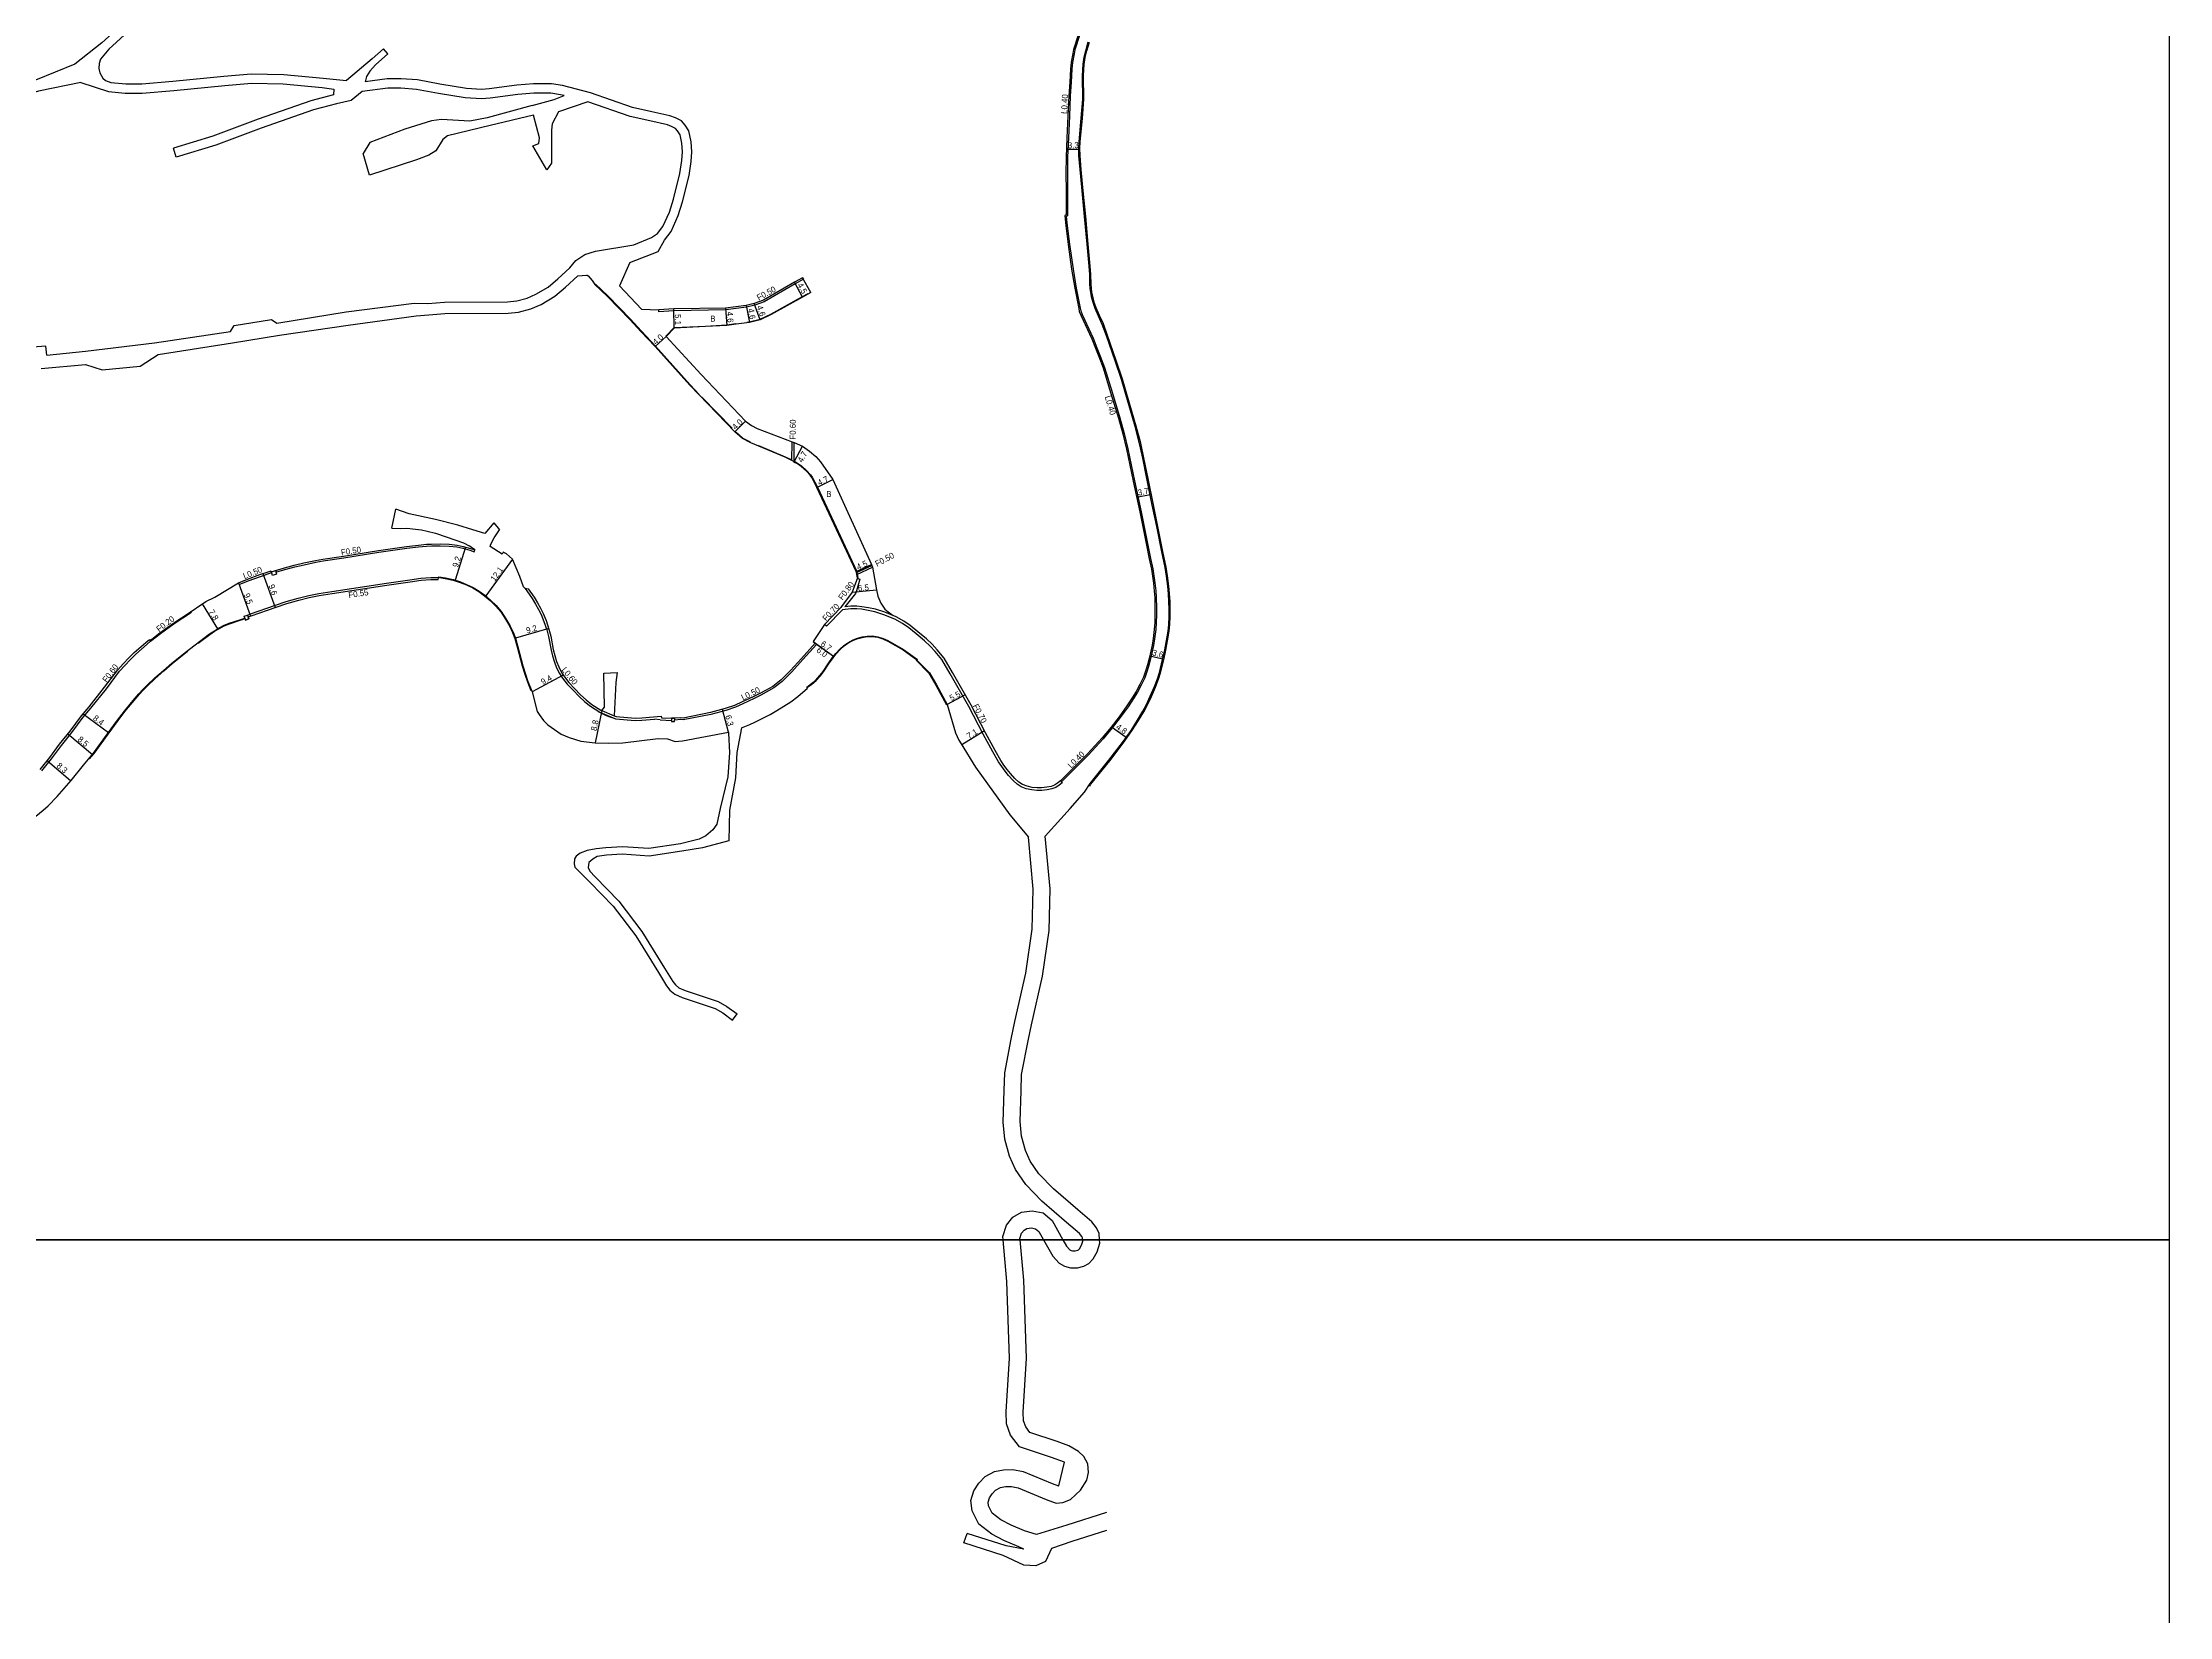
# Model space of a CAD drawing. Header units: metres. Extents: x -25600 to -24000, y -96000 to -93600.
# Drawn here: x -24565 to -24000, y -95500 to -95082 of the extents above; entities that cross this region are included whole.
import ezdxf

# ---------------------------------------------------------------- set-up
doc = ezdxf.new("R2010")
doc.units = ezdxf.units.M
doc.header["$LTSCALE"] = 2.5
for name, color, linetype in [('側溝・桝', 7, 'Continuous'), ('図郭', 7, 'Continuous'), ('幅員', 7, 'Continuous'), ('歩道・分離帯・安全施設', 7, 'Continuous'), ('舗装', 7, 'Continuous'), ('道路', 7, 'Continuous')]:
    doc.layers.add(name, color=color, linetype=linetype)
doc.styles.get("Standard").update_dxf_attribs({"font": ''})
doc.styles.get('Standard').set_extended_font_data('@MS PGothic')

msp = doc.modelspace()

# ---------------------------------------------------------------- linework, layer by layer
at = {"layer": '側溝・桝'}
for points in [[(-24289.49, -95080.06), (-24290.72, -95083.84), (-24290.95, -95084.88), (-24291.36, -95087.17), (-24291.56, -95088.98), (-24291.75, -95092.45), (-24291.96, -95096.06), (-24292.2, -95101.43), (-24292.47, -95107.2), (-24292.68, -95112.37), (-24292.75, -95116.64), (-24292.67, -95121.34), (-24292.68, -95127.9), (-24293.06, -95128.16), (-24292.76, -95130.58), (-24292.19, -95135.5), (-24291.23, -95142.07), (-24290.38, -95147.12), (-24289.37, -95152.47), (-24289.21, -95153.21), (-24288.79, -95154.14), (-24285.91, -95160.48), (-24284.91, -95162.98), (-24284.01, -95165.21), (-24282.9, -95168.21), (-24280.89, -95174.77), (-24278.82, -95181.61), (-24277.67, -95185.74), (-24276.65, -95189.83), (-24274.89, -95198.39), (-24273.15, -95206.55), (-24271.44, -95214.96), (-24270.63, -95218.97), (-24270.04, -95221.71), (-24269.74, -95223.62), (-24269.48, -95225.47), (-24269.28, -95227.6), (-24269.14, -95229.46), (-24269.09, -95231.99), (-24269.09, -95233.86), (-24269.16, -95236.05), (-24269.29, -95237.87), (-24269.6, -95240.31), (-24269.88, -95242.09), (-24270.24, -95243.71), (-24270.65, -95245.65), (-24271.09, -95247.3), (-24271.52, -95248.79), (-24272.21, -95250.65), (-24273.13, -95252.6), (-24274.14, -95254.47), (-24275.19, -95256.21), (-24276.61, -95258.38), (-24278.68, -95261.25), (-24280.83, -95264.01), (-24283.22, -95266.89), (-24287.17, -95271.19), (-24294.34, -95278.36)], [(-24363.08, -95144.37), (-24362.84, -95144.81), (-24365.01, -95146.03), (-24373.27, -95150.79), (-24375.75, -95151.71), (-24377.99, -95152.25), (-24383.48, -95152.96), (-24397.3, -95153.16), (-24401.26, -95153.44), (-24401.29, -95152.94)], [(-24365.95, -95192.96), (-24365.87, -95187.95)], [(-24365.35, -95193.26), (-24365.28, -95188.2)], [(-24502.98, -95222.66), (-24501.2, -95222.1), (-24497.97, -95221.24), (-24495.46, -95220.65), (-24492.35, -95220), (-24490.4, -95219.64), (-24484.92, -95218.82), (-24475.63, -95217.32), (-24468.22, -95216.28), (-24465.06, -95215.9), (-24462.98, -95215.71), (-24461.6, -95215.64), (-24459.35, -95215.62), (-24456.99, -95215.72), (-24454.93, -95215.92), (-24453.34, -95216.25), (-24451.47, -95216.79), (-24450.34, -95217.18), (-24450.16, -95216.72)], [(-24512.77, -95225.88), (-24510.37, -95224.92), (-24507.09, -95223.74), (-24504.9, -95222.97), (-24504.12, -95222.74)], [(-24510.55, -95234.02), (-24509.69, -95233.73), (-24503.11, -95231.38), (-24500.23, -95230.42), (-24497.04, -95229.54), (-24494.23, -95228.82), (-24491.6, -95228.29), (-24488.08, -95227.78), (-24473.58, -95225.58), (-24467.43, -95224.64), (-24464.48, -95224.23), (-24461.82, -95224.01), (-24459.74, -95224.01)], [(-24348.55, -95224.2), (-24347.9, -95224.44), (-24348.77, -95227.6), (-24349.03, -95228.28), (-24351.88, -95231.82)], [(-24348.79, -95222.72), (-24344.66, -95220.85)], [(-24348.69, -95223.22), (-24344.5, -95221.33)], [(-24512.93, -95225.41), (-24512.77, -95225.88)], [(-24436.84, -95226.84), (-24436.32, -95227.58), (-24434.92, -95229.61), (-24434.01, -95231.08), (-24433.24, -95232.5), (-24432.54, -95233.86), (-24431.77, -95235.68), (-24431.03, -95237.9), (-24430.57, -95239.71), (-24429.87, -95243.31), (-24429.47, -95244.88), (-24428.99, -95246.53), (-24428.42, -95248), (-24427.63, -95249.55), (-24426.84, -95250.81), (-24425.6, -95252.35), (-24424.11, -95253.92), (-24422.46, -95255.62), (-24420.94, -95257.03), (-24419.44, -95258.24), (-24416.92, -95259.85), (-24412.76, -95261.54), (-24407.56, -95262), (-24405.79, -95261.96), (-24402.39, -95261.66)], [(-24536.25, -95240.93), (-24533.66, -95238.95), (-24530.96, -95236.98), (-24528.9, -95235.54), (-24526.7, -95234.1), (-24525.36, -95233.2)], [(-24525.36, -95233.2), (-24525.5, -95233.02)], [(-24356.69, -95236.98), (-24357.23, -95236.53)], [(-24352.5, -95232.58), (-24356.69, -95236.98)], [(-24338.55, -95235.09), (-24341.48, -95233.91), (-24343.87, -95233.17), (-24345.69, -95232.77), (-24347.4, -95232.48), (-24348.66, -95232.39), (-24350.25, -95232.39), (-24352.5, -95232.58)], [(-24338.25, -95234.46), (-24341.25, -95233.25), (-24343.69, -95232.49), (-24345.56, -95232.09), (-24347.31, -95231.79), (-24348.64, -95231.69), (-24350.28, -95231.69), (-24351.88, -95231.82)], [(-24294.12, -95278.58), (-24294.93, -95279.25), (-24295.84, -95279.8), (-24296.84, -95280.2), (-24298.08, -95280.44), (-24299.55, -95280.59), (-24300.82, -95280.6), (-24302.22, -95280.48), (-24303.65, -95280.15), (-24304.99, -95279.68), (-24306.07, -95278.94), (-24307.16, -95277.94), (-24308.38, -95276.6), (-24309.28, -95275.51), (-24310.18, -95274.27), (-24311.03, -95272.99), (-24312.55, -95270.37), (-24315.11, -95265.64), (-24318.91, -95258.3), (-24323.9, -95249.59), (-24326.09, -95245.85), (-24327.82, -95243.7), (-24329.19, -95242.26), (-24330.66, -95240.88), (-24332.9, -95238.99), (-24334.9, -95237.39), (-24336.54, -95236.23), (-24338.55, -95235.09)], [(-24565.19, -95275.4), (-24562.59, -95272.21), (-24559.97, -95268.66), (-24557.15, -95265.22), (-24554.18, -95261.16), (-24552.12, -95258.79), (-24548.02, -95253.57), (-24544.5, -95248.96), (-24543.1, -95247.38), (-24541.63, -95245.83), (-24540.21, -95244.37), (-24537.18, -95241.72), (-24536.25, -95240.93)], [(-24359.38, -95241.82), (-24363.03, -95245.85), (-24365.95, -95249.1), (-24368.47, -95251.64), (-24370.69, -95253.36), (-24372.71, -95254.54), (-24374.21, -95255.33), (-24375.97, -95256.15), (-24378.94, -95257.56), (-24380.94, -95258.46), (-24383.48, -95259.36), (-24387.45, -95260.4), (-24394.8, -95261.89), (-24395.54, -95261.8), (-24396.99, -95261.93)], [(-24359.75, -95241.48), (-24359.38, -95241.82)], [(-24416.41, -95259.41), (-24413.11, -95260.75)], [(-24400.91, -95261.89), (-24402.39, -95261.66)], [(-24400.91, -95261.89), (-24397.91, -95262.01), (-24397.9, -95262.01)], [(-24294.61, -95278.08), (-24294.12, -95278.58)]]:
    msp.add_lwpolyline(points, dxfattribs=at)
for points in [[(-24504.19, -95222.52), (-24503.13, -95222.18), (-24502.83, -95223.16), (-24503.89, -95223.49)], [(-24511.42, -95234.31), (-24510.55, -95234.02), (-24510.2, -95235.05), (-24511.07, -95235.34)], [(-24397.05, -95261.42), (-24397.89, -95261.41), (-24397.9, -95262.3), (-24397.06, -95262.32)]]:
    msp.add_lwpolyline(points, close=True, dxfattribs=at)
at = {"layer": '図郭'}
for points in [[(-24800, -95400), (-24000, -95400), (-24000, -94800), (-24800, -94800)], [(-24800, -96000), (-24000, -96000), (-24000, -95400), (-24800, -95400)]]:
    msp.add_lwpolyline(points, close=True, dxfattribs=at)
at = {"layer": '幅員', "flags": 128}
for points in [[(-24292.98, -95110.26), (-24289.7, -95110.2)], [(-24274.37, -95202.67), (-24270.77, -95201.94)], [(-24452.62, -95215.94), (-24455.4, -95224.75)], [(-24440.15, -95219.16), (-24447.21, -95228.93)], [(-24506.41, -95222.97), (-24503.2, -95231.97)], [(-24512.93, -95225.41), (-24509.75, -95234.31)], [(-24522.54, -95231.03), (-24518.51, -95237.7)], [(-24430.51, -95237.54), (-24439.38, -95240.12)], [(-24360.31, -95241), (-24354.83, -95244.91)], [(-24359.75, -95241.48), (-24354.83, -95244.91)], [(-24270.86, -95244.82), (-24267.39, -95245.66)], [(-24426.65, -95249.99), (-24434.93, -95254.43)], [(-24382.75, -95265.16), (-24384.35, -95259.07)], [(-24319.86, -95255.24), (-24324.69, -95257.8)], [(-24554.18, -95260.24), (-24547.44, -95265.19)], [(-24416.41, -95259.41), (-24418.17, -95267.98)], [(-24314.78, -95264.76), (-24320.82, -95268.49)], [(-24281.05, -95263.67), (-24277.1, -95266.44)], [(-24558.23, -95265.58), (-24551.74, -95271.05)], [(-24563.72, -95272.64), (-24557.46, -95278.03)]]:
    msp.add_lwpolyline(points, dxfattribs=at)
at = {"layer": '幅員'}
for points in [[(-24363.07, -95149.53), (-24365.25, -95145.6)], [(-24378.08, -95151.76), (-24377.21, -95156.27)], [(-24374.34, -95155.56), (-24375.9, -95151.23)], [(-24397.16, -95157.76), (-24397.32, -95152.66)], [(-24383.52, -95152.46), (-24383.21, -95157.05)], [(-24399.29, -95159.99), (-24402.23, -95162.7)], [(-24378.23, -95182.51), (-24381.1, -95185.29)], [(-24365.35, -95193.26), (-24363.08, -95189.14)], [(-24359.25, -95200.12), (-24355.03, -95198.03)], [(-24348.84, -95222.46), (-24344.76, -95220.55)], [(-24349.94, -95227.96), (-24343.47, -95227.34)]]:
    msp.add_lwpolyline(points, dxfattribs=at)
at = {"layer": '歩道・分離帯・安全施設'}
for points in [[(-24286.78, -95279.43), (-24286.47, -95278.97), (-24281.46, -95272.73), (-24277.89, -95268.09), (-24275.59, -95264.81), (-24273.83, -95262.07), (-24272.42, -95259.69), (-24271.45, -95257.88), (-24270.43, -95255.65), (-24269.34, -95253.13), (-24268.56, -95251.07), (-24267.98, -95249.36), (-24267.15, -95245.92), (-24266.55, -95243.31), (-24266.12, -95240.84), (-24265.72, -95238.32), (-24265.51, -95236.53), (-24265.42, -95234.39), (-24265.4, -95232.4), (-24265.46, -95230.41), (-24265.58, -95228.32), (-24265.77, -95226.34), (-24266.12, -95223.6), (-24266.5, -95221.3), (-24267.35, -95217.14), (-24268.71, -95210.44), (-24269.89, -95204.76), (-24271.32, -95197.7), (-24272.45, -95192.27), (-24273.26, -95188.38), (-24274.49, -95183.81), (-24276.31, -95177.44), (-24278.12, -95171.31), (-24279.8, -95166.4), (-24282.06, -95159.71), (-24283.19, -95156.65), (-24284.2, -95154.46), (-24285.06, -95152.4), (-24285.55, -95151.17), (-24285.92, -95149.71), (-24286.23, -95148.25), (-24286.37, -95147.21), (-24286.45, -95145.99), (-24286.48, -95143.54), (-24286.67, -95141.32), (-24287.18, -95135.46), (-24287.87, -95128.08), (-24288.51, -95121.31), (-24289.08, -95115.64), (-24289.37, -95111.9), (-24289.4, -95109.98), (-24289.31, -95108.31), (-24288.76, -95102.04), (-24288.34, -95096.97), (-24288.42, -95090.83), (-24288.37, -95089.05), (-24288.28, -95087.71), (-24287.99, -95085.88), (-24287.57, -95084.14), (-24286.91, -95081.79)], [(-24418.09, -95146.08), (-24414.79, -95149.23)], [(-24414.79, -95149.23), (-24408.81, -95155.44), (-24405.9, -95158.59), (-24402.12, -95162.6), (-24392.96, -95172.84), (-24390.51, -95175.37)], [(-24377.93, -95156.22), (-24377.24, -95156.13), (-24374.39, -95155.41), (-24371.51, -95154.05), (-24363.14, -95149.4), (-24361.6, -95148.54)], [(-24399.4, -95159.88), (-24397.22, -95157.61), (-24388.86, -95157.23), (-24383.22, -95156.9), (-24380.77, -95156.58)], [(-24389.81, -95176.09), (-24381.8, -95184.36)], [(-24380.71, -95185.45), (-24378.99, -95186.99), (-24377, -95188.03)], [(-24374.79, -95188.97), (-24367.67, -95191.94), (-24365.94, -95192.8)], [(-24365.35, -95193.09), (-24365.27, -95193.13), (-24364.37, -95193.74), (-24363.38, -95194.39), (-24361.94, -95195.7), (-24360.99, -95196.72), (-24360.53, -95197.38), (-24359.11, -95200.05), (-24348.7, -95222.41), (-24348.64, -95222.69), (-24348.54, -95223.19), (-24348.36, -95224.07)], [(-24459.51, -95224.03), (-24457.98, -95224.27), (-24455.92, -95224.74), (-24454.02, -95225.34), (-24452.38, -95226.01), (-24450.66, -95226.8), (-24449.07, -95227.77), (-24447.55, -95228.87), (-24446.07, -95230.18), (-24444.57, -95231.61), (-24443.24, -95233.15), (-24442, -95235.08), (-24440.94, -95236.89), (-24440.11, -95238.64), (-24439.51, -95240.2), (-24438.85, -95242.46), (-24437.54, -95247.52), (-24436.86, -95249.75), (-24436.19, -95251.72), (-24435.23, -95254.08)], [(-24523.65, -95241.51), (-24520.5, -95239.14), (-24519.25, -95238.33), (-24517.98, -95237.56), (-24516.68, -95236.87), (-24515.31, -95236.31), (-24512.47, -95235.38), (-24511.55, -95235.07)], [(-24361.77, -95253.18), (-24360.66, -95252.34), (-24359.5, -95251.38), (-24358.35, -95250.17), (-24357.48, -95249.09), (-24356.2, -95247.1), (-24354.97, -95245.38), (-24354.16, -95244.35), (-24353.1, -95243.16), (-24352.03, -95242.21), (-24351.02, -95241.51), (-24349.75, -95240.8), (-24348.68, -95240.35), (-24347.25, -95239.97), (-24345.89, -95239.73), (-24344.5, -95239.72), (-24343.12, -95239.92), (-24341.74, -95240.35), (-24340.47, -95240.91), (-24336.36, -95243.27), (-24332.81, -95245.81)], [(-24552.49, -95272.18), (-24551.29, -95270.76), (-24547.57, -95265.62), (-24544.9, -95262), (-24543.1, -95259.62), (-24541.2, -95257.3), (-24539.24, -95255.04), (-24538.24, -95253.94), (-24537.2, -95252.87), (-24535.01, -95250.84), (-24532.77, -95248.85), (-24530.51, -95246.89), (-24527.02, -95244.06), (-24526.43, -95243.61)], [(-24332.93, -95245.97), (-24329.54, -95249.45), (-24327.68, -95252.63), (-24324.83, -95257.86)]]:
    msp.add_lwpolyline(points, dxfattribs=at)
at = {"layer": '舗装'}
msp.add_lwpolyline([(-24417.42, -95259.67), (-24415.27, -95260.7), (-24413.98, -95261.16), (-24413.14, -95261.41)], dxfattribs=at)
at = {"layer": '道路'}
for points in [[(-24533.58, -95067.87), (-24536.72, -95070.57), (-24549.18, -95081.95), (-24556.38, -95087.61)], [(-24531.92, -95069.67), (-24535.06, -95072.45), (-24547.37, -95083.68), (-24549.58, -95086.36), (-24549.96, -95087.47), (-24550.01, -95088.78), (-24549.75, -95089.99), (-24548.97, -95091.37), (-24548.28, -95091.95), (-24546.87, -95092.48), (-24542.86, -95092.86), (-24538.6, -95092.87), (-24530.33, -95092.16), (-24516.79, -95090.82), (-24509.58, -95090.21), (-24500.89, -95090.4), (-24490.41, -95091.37), (-24484.2, -95092.02)], [(-24474.39, -95083.56), (-24477.44, -95086.25), (-24484.2, -95092.02)], [(-24473.23, -95084.89), (-24474.39, -95083.56)], [(-24289.86, -95079.95), (-24291.09, -95083.74), (-24291.33, -95084.8), (-24291.73, -95087.11), (-24291.94, -95088.95), (-24292.13, -95092.42), (-24292.34, -95096.04), (-24292.59, -95101.41), (-24292.85, -95107.19), (-24293.06, -95112.36), (-24293.13, -95116.64), (-24293.05, -95121.34), (-24293.06, -95127.7), (-24293.46, -95127.97), (-24293.14, -95130.62), (-24292.57, -95135.55), (-24291.61, -95142.13), (-24290.75, -95147.19), (-24289.74, -95152.55), (-24289.57, -95153.34), (-24289.13, -95154.3), (-24286.26, -95160.63), (-24285.26, -95163.12), (-24284.37, -95165.34), (-24283.27, -95168.34), (-24281.25, -95174.88), (-24279.18, -95181.71), (-24278.04, -95185.84), (-24277.02, -95189.91), (-24275.26, -95198.46), (-24273.53, -95206.63), (-24271.81, -95215.04), (-24271, -95219.05), (-24270.42, -95221.78), (-24270.12, -95223.68), (-24269.86, -95225.51), (-24269.66, -95227.64), (-24269.52, -95229.47), (-24269.47, -95232), (-24269.47, -95233.86), (-24269.54, -95236.03), (-24269.67, -95237.83), (-24269.97, -95240.26), (-24270.25, -95242.01), (-24270.61, -95243.63), (-24271.02, -95245.56), (-24271.46, -95247.2), (-24271.88, -95248.67), (-24272.56, -95250.5), (-24273.47, -95252.43), (-24274.47, -95254.28), (-24275.51, -95256.01), (-24276.92, -95258.16), (-24278.99, -95261.02), (-24281.13, -95263.77), (-24283.5, -95266.64), (-24287.44, -95270.92), (-24294.59, -95278.06), (-24295.33, -95278.68), (-24296.15, -95279.17), (-24297.04, -95279.52), (-24298.19, -95279.75), (-24299.59, -95279.89), (-24300.79, -95279.9), (-24302.11, -95279.79), (-24303.45, -95279.47), (-24304.67, -95279.05), (-24305.63, -95278.39), (-24306.67, -95277.44), (-24307.85, -95276.14), (-24308.72, -95275.08), (-24309.61, -95273.87), (-24310.43, -95272.62), (-24311.94, -95270.03), (-24314.5, -95265.31), (-24318.3, -95257.96), (-24323.3, -95249.24), (-24325.51, -95245.45), (-24327.29, -95243.24), (-24328.69, -95241.76), (-24330.2, -95240.35), (-24332.46, -95238.45), (-24334.48, -95236.83), (-24336.16, -95235.64), (-24338.25, -95234.46), (-24339.01, -95234.1)], [(-24298.65, -95292.72), (-24291.97, -95285.42), (-24288.22, -95281.05), (-24286.71, -95278.79), (-24281.7, -95272.55), (-24278.13, -95267.91), (-24275.84, -95264.64), (-24274.09, -95261.91), (-24272.68, -95259.54), (-24271.72, -95257.75), (-24270.71, -95255.53), (-24269.62, -95253.02), (-24268.84, -95250.97), (-24268.27, -95249.28), (-24267.44, -95245.85), (-24266.85, -95243.25), (-24266.42, -95240.79), (-24266.01, -95238.28), (-24265.81, -95236.51), (-24265.72, -95234.38), (-24265.7, -95232.41), (-24265.75, -95230.42), (-24265.88, -95228.34), (-24266.07, -95226.38), (-24266.42, -95223.64), (-24266.8, -95221.35), (-24267.64, -95217.2), (-24269.01, -95210.5), (-24270.19, -95204.82), (-24271.61, -95197.76), (-24272.74, -95192.34), (-24273.55, -95188.45), (-24274.78, -95183.89), (-24276.59, -95177.53), (-24278.41, -95171.4), (-24280.08, -95166.5), (-24282.34, -95159.81), (-24283.47, -95156.77), (-24284.47, -95154.58), (-24285.34, -95152.52), (-24285.83, -95151.26), (-24286.21, -95149.78), (-24286.53, -95148.31), (-24286.67, -95147.24), (-24286.75, -95146), (-24286.78, -95143.55), (-24286.97, -95141.35), (-24287.48, -95135.49), (-24288.17, -95128.11), (-24288.81, -95121.34), (-24289.38, -95115.66), (-24289.67, -95111.91), (-24289.71, -95109.97), (-24289.61, -95108.29), (-24289.06, -95102.01), (-24288.64, -95096.95), (-24288.72, -95090.82), (-24288.67, -95089.04), (-24288.58, -95087.68), (-24288.28, -95085.82), (-24287.86, -95084.06), (-24287.2, -95081.71)], [(-24556.38, -95087.61), (-24566.81, -95091.88), (-24589.39, -95098.73), (-24598.19, -95102.32), (-24606.39, -95106.23)], [(-24473.23, -95084.89), (-24476.5, -95087.78), (-24478.03, -95089.51), (-24478.93, -95090.88), (-24479.24, -95092.3)], [(-24554.76, -95092.51), (-24566.04, -95094.78), (-24588.38, -95101.56), (-24596.98, -95105.07), (-24605.1, -95108.94)], [(-24554.76, -95092.51), (-24547.43, -95094.94), (-24542.99, -95095.36), (-24538.49, -95095.37), (-24530.1, -95094.65), (-24516.58, -95093.32), (-24509.49, -95092.72), (-24501.03, -95092.89), (-24490.65, -95093.86), (-24487.63, -95094.28)], [(-24487.63, -95094.28), (-24487.69, -95095.8), (-24493.68, -95097.38), (-24507.72, -95102.28), (-24519.7, -95106.76), (-24530.17, -95109.98)], [(-24480.1, -95094.93), (-24483, -95097.28), (-24486.85, -95098.21), (-24492.96, -95099.78), (-24506.88, -95104.64), (-24518.9, -95109.13), (-24529.44, -95112.37)], [(-24426.41, -95096.01), (-24427.34, -95095.76), (-24429.97, -95095.39), (-24434.44, -95095.38), (-24438.71, -95095.73), (-24446.09, -95096.71), (-24448.4, -95096.86), (-24452.67, -95096.59), (-24459.83, -95095.46), (-24465.67, -95094.34), (-24469.83, -95094.06), (-24473.25, -95094.05), (-24480.1, -95094.93)], [(-24408.94, -95140.32), (-24401.44, -95137.42), (-24399.77, -95134.39), (-24398, -95132.1), (-24396.12, -95127.86), (-24394.94, -95124.18), (-24393.24, -95117.2), (-24392.67, -95113.51), (-24392.49, -95110.92), (-24392.66, -95108.26), (-24393.27, -95105.39), (-24394.3, -95103.87), (-24395.27, -95102.71), (-24396.88, -95101.86), (-24398.3, -95101.39), (-24403.15, -95100.28), (-24408.24, -95099.15), (-24419.45, -95095.23), (-24426.84, -95093.31), (-24429.79, -95092.89), (-24434.55, -95092.88), (-24438.98, -95093.25), (-24446.33, -95094.22), (-24448.4, -95094.36), (-24452.39, -95094.1), (-24459.4, -95093), (-24465.35, -95091.85), (-24469.74, -95091.56), (-24473.41, -95091.55), (-24479.24, -95092.3)], [(-24434.93, -95098.59), (-24446.82, -95101.9), (-24451.48, -95102.82), (-24458.98, -95102.33), (-24461.61, -95102.66), (-24468.72, -95104.9), (-24478.03, -95108.44), (-24479.84, -95111.34)], [(-24434.93, -95098.59), (-24429.03, -95097.02), (-24426.41, -95096.01)], [(-24420.09, -95097.66), (-24427.93, -95100.35), (-24429.57, -95103.51), (-24429.73, -95105.19), (-24429.76, -95113.93), (-24430.97, -95115.71)], [(-24407.9, -95135.67), (-24403.19, -95133.71), (-24401.59, -95132.65), (-24400.16, -95130.81), (-24398.46, -95126.97), (-24397.35, -95123.5), (-24395.7, -95116.71), (-24395.16, -95113.23), (-24394.99, -95110.92), (-24395.15, -95108.6), (-24395.61, -95106.39), (-24396.3, -95105.38), (-24396.87, -95104.7), (-24397.87, -95104.17), (-24398.98, -95103.79), (-24403.66, -95102.73), (-24408.92, -95101.56), (-24420.09, -95097.66)], [(-24434.57, -95101.17), (-24446.06, -95103.98), (-24457.38, -95106.69), (-24458.6, -95107.63), (-24460.5, -95110.63), (-24462.4, -95111.83), (-24465.62, -95113.09), (-24478.16, -95117.11)], [(-24434.75, -95109.33), (-24433.17, -95108.7), (-24432.95, -95107.18), (-24434.57, -95101.17)], [(-24529.44, -95112.37), (-24530.17, -95109.98)], [(-24478.16, -95117.11), (-24479.84, -95111.34)], [(-24430.97, -95115.71), (-24434.75, -95109.33)], [(-24424.93, -95141.76), (-24423.3, -95139.85), (-24420.93, -95138.18), (-24418.13, -95137.34), (-24407.9, -95135.67)], [(-24408.94, -95140.32), (-24411.68, -95146.52)], [(-24565.3, -95168.47), (-24553.55, -95167.4), (-24549.13, -95168.83), (-24539.02, -95167.86), (-24534.22, -95164.82), (-24514.52, -95161.66), (-24502.03, -95159.64), (-24483.8, -95157.01), (-24465.73, -95154.48), (-24462.36, -95154.23), (-24458.1, -95153.87), (-24441.3, -95153.76), (-24438.51, -95153.5), (-24435.29, -95152.67), (-24432.55, -95151.47), (-24428.91, -95149.32), (-24426.06, -95146.9), (-24422.74, -95143.87)], [(-24563.79, -95164.92), (-24553.56, -95163.88), (-24535.27, -95161.65), (-24515, -95158.7), (-24514.08, -95157.12), (-24504.16, -95155.48), (-24502.74, -95156.47), (-24484.29, -95153.41), (-24466.22, -95151.18), (-24462.58, -95151.23), (-24458.23, -95150.87), (-24441.44, -95150.76), (-24439.02, -95150.54), (-24436.28, -95149.83), (-24433.92, -95148.79), (-24430.65, -95146.86), (-24428.05, -95144.66), (-24424.93, -95141.76)], [(-24422.74, -95143.87), (-24420.52, -95143.7), (-24420.29, -95143.73), (-24420.02, -95143.88), (-24418.93, -95145.1), (-24418.26, -95146.17)], [(-24418.26, -95146.17), (-24414.9, -95149.33)], [(-24363.08, -95144.37), (-24365.25, -95145.6), (-24373.48, -95150.33), (-24375.9, -95151.23), (-24378.08, -95151.76), (-24383.52, -95152.46), (-24397.32, -95152.66), (-24401.29, -95152.94)], [(-24360.85, -95148.3), (-24363.08, -95144.37)], [(-24406.01, -95158.69), (-24408.92, -95155.54), (-24414.9, -95149.33)], [(-24411.68, -95146.52), (-24405.85, -95152.7)], [(-24360.85, -95148.3), (-24363.07, -95149.53), (-24371.44, -95154.18), (-24374.34, -95155.56), (-24377.21, -95156.27), (-24377.91, -95156.36)], [(-24405.85, -95152.7), (-24401.29, -95152.94)], [(-24380.75, -95156.73), (-24383.21, -95157.05), (-24388.85, -95157.38), (-24397.16, -95157.76), (-24399.29, -95159.99)], [(-24377.91, -95156.36), (-24380.75, -95156.73)], [(-24564.07, -95162.57), (-24568.74, -95162.94)], [(-24563.79, -95164.92), (-24564.07, -95162.57)], [(-24348.51, -95224.1), (-24348.69, -95223.22), (-24348.79, -95222.72), (-24348.84, -95222.46), (-24359.25, -95200.12), (-24360.66, -95197.46), (-24361.1, -95196.81), (-24362.04, -95195.81), (-24363.47, -95194.51), (-24364.45, -95193.87), (-24365.4, -95193.35), (-24365.35, -95193.26), (-24365.95, -95192.96), (-24367.74, -95192.07), (-24376.86, -95188.27), (-24379.08, -95187.12), (-24381.1, -95185.29), (-24393.07, -95172.94), (-24402.23, -95162.7), (-24406.01, -95158.69)], [(-24399.29, -95159.99), (-24390, -95170.07), (-24378.23, -95182.51), (-24376.66, -95183.64), (-24375.14, -95184.44), (-24365.87, -95187.95), (-24365.28, -95188.2), (-24363.08, -95189.14), (-24361.25, -95190.48), (-24359.57, -95191.85), (-24358.31, -95193.28), (-24355.03, -95198.03), (-24344.76, -95220.55), (-24344.66, -95220.85), (-24344.5, -95221.33)], [(-24472.16, -95210.96), (-24471.08, -95205.9)], [(-24445.13, -95209.47), (-24447.51, -95212.31), (-24450.64, -95211.41), (-24454.66, -95210.12), (-24460.61, -95208.6), (-24467.61, -95207.08), (-24471.08, -95205.9)], [(-24472.16, -95210.96), (-24469.97, -95210.99), (-24468.17, -95210.96), (-24465.88, -95211.16), (-24464.31, -95211.36), (-24462.79, -95211.68), (-24460.63, -95212.25), (-24457.76, -95213.19), (-24453.16, -95214.85), (-24451.61, -95215.59)], [(-24442.88, -95217.83), (-24446.06, -95215.82), (-24445.93, -95215.21), (-24445.04, -95213.51), (-24443.6, -95211.34)], [(-24445.13, -95209.47), (-24443.6, -95211.34)], [(-24504.19, -95222.52), (-24501.34, -95221.62), (-24498.09, -95220.76), (-24495.57, -95220.16), (-24492.45, -95219.51), (-24490.48, -95219.15), (-24485, -95218.33), (-24475.71, -95216.82), (-24468.28, -95215.78), (-24465.12, -95215.4), (-24463.02, -95215.21), (-24461.62, -95215.14), (-24459.34, -95215.12), (-24456.96, -95215.22), (-24454.86, -95215.42), (-24453.22, -95215.76), (-24451.32, -95216.31), (-24450.16, -95216.72)], [(-24437.19, -95226.48), (-24437.2, -95226.47), (-24438.15, -95223.8), (-24440.15, -95219.16), (-24441.71, -95217.72), (-24442.58, -95217.33), (-24442.88, -95217.83)], [(-24568.16, -95288.64), (-24564.76, -95285.89), (-24563.51, -95284.69), (-24561.1, -95282.26), (-24557.38, -95277.94), (-24554.12, -95273.88), (-24551.41, -95270.67), (-24547.69, -95265.53), (-24545.02, -95261.91), (-24543.21, -95259.52), (-24541.31, -95257.21), (-24539.35, -95254.94), (-24538.35, -95253.83), (-24537.3, -95252.77), (-24535.11, -95250.73), (-24532.87, -95248.74), (-24530.6, -95246.78), (-24527.11, -95243.94), (-24520.59, -95239.01), (-24519.33, -95238.2), (-24518.05, -95237.43), (-24516.74, -95236.73), (-24515.37, -95236.17), (-24512.52, -95235.24), (-24511.25, -95234.81), (-24511.07, -95235.34), (-24510.2, -95235.05), (-24510.38, -95234.52), (-24509.52, -95234.23), (-24502.94, -95231.88), (-24500.08, -95230.93), (-24496.91, -95230.06), (-24494.11, -95229.34), (-24491.51, -95228.81), (-24488, -95228.31), (-24473.5, -95226.1), (-24467.36, -95225.17), (-24464.42, -95224.76), (-24461.79, -95224.54), (-24459.84, -95224.54), (-24459.71, -95223.85), (-24457.95, -95224.13), (-24455.88, -95224.6), (-24453.97, -95225.2), (-24452.32, -95225.87), (-24450.58, -95226.67), (-24448.99, -95227.65), (-24447.45, -95228.75), (-24445.96, -95230.07), (-24444.46, -95231.51), (-24443.12, -95233.06), (-24441.87, -95235), (-24440.81, -95236.82), (-24439.98, -95238.58), (-24439.37, -95240.15), (-24438.71, -95242.42), (-24437.39, -95247.48), (-24436.72, -95249.71), (-24436.05, -95251.67), (-24434.93, -95254.43), (-24433.57, -95259.6), (-24433.04, -95260.45), (-24431.9, -95262.06), (-24430.76, -95263.16), (-24429.01, -95264.46), (-24427.19, -95265.62), (-24425.09, -95266.57), (-24422, -95267.49), (-24418.17, -95267.98), (-24414.7, -95268.08), (-24410.85, -95267.92), (-24401.43, -95266.79)], [(-24536.39, -95240.75), (-24533.79, -95238.77), (-24531.09, -95236.8), (-24529.03, -95235.35), (-24526.82, -95233.92), (-24521.61, -95230.4), (-24519.21, -95229.25), (-24512.93, -95225.41), (-24510.55, -95224.45), (-24507.26, -95223.27), (-24505.05, -95222.49), (-24504.27, -95222.26), (-24504.19, -95222.52)], [(-24348.51, -95224.1), (-24349.94, -95227.96), (-24352.75, -95231.7)], [(-24344.5, -95221.33), (-24343.47, -95227.34), (-24343.06, -95228.97), (-24342.29, -95230.84), (-24341.23, -95232.42), (-24340.37, -95233.16), (-24339.01, -95234.1)], [(-24437.19, -95226.48), (-24436.84, -95226.84)], [(-24436.84, -95226.84), (-24435.95, -95227.05), (-24434.42, -95229.28), (-24433.49, -95230.78), (-24432.71, -95232.22), (-24431.99, -95233.61), (-24431.21, -95235.46), (-24430.45, -95237.73), (-24429.99, -95239.58), (-24429.29, -95243.18), (-24428.89, -95244.72), (-24428.42, -95246.34), (-24427.87, -95247.76), (-24427.11, -95249.26), (-24426.35, -95250.46), (-24425.15, -95251.96), (-24423.67, -95253.5), (-24422.04, -95255.19), (-24420.54, -95256.58), (-24419.09, -95257.75), (-24416.65, -95259.31), (-24416.41, -95259.41)], [(-24352.75, -95231.7), (-24352.92, -95232), (-24357.23, -95236.53), (-24360.31, -95241), (-24359.75, -95241.48), (-24363.41, -95245.51), (-24366.32, -95248.76), (-24368.8, -95251.26), (-24370.97, -95252.95), (-24372.95, -95254.1), (-24374.44, -95254.88), (-24376.18, -95255.7), (-24379.15, -95257.11), (-24381.13, -95258), (-24383.63, -95258.88), (-24387.56, -95259.92), (-24394.82, -95261.39), (-24395.53, -95261.3), (-24397.03, -95261.43)], [(-24565.64, -95275.01), (-24563.07, -95271.84), (-24560.44, -95268.29), (-24557.63, -95264.85), (-24554.65, -95260.78), (-24552.59, -95258.4), (-24548.5, -95253.2), (-24544.97, -95248.57), (-24543.54, -95246.98), (-24542.07, -95245.41), (-24540.62, -95243.94), (-24537.56, -95241.26), (-24536.54, -95240.5), (-24536.39, -95240.75)], [(-24379.3, -95264.01), (-24377.08, -95263.11), (-24375.72, -95262.46), (-24374.39, -95261.78), (-24371.66, -95260.4), (-24369.88, -95259.41), (-24368.02, -95258.25), (-24366.16, -95257.03), (-24364.31, -95255.65), (-24361.75, -95253.47), (-24361.97, -95253.15), (-24360.75, -95252.22), (-24359.6, -95251.27), (-24358.47, -95250.08), (-24357.61, -95249), (-24356.32, -95247.01), (-24355.09, -95245.29), (-24354.27, -95244.26), (-24353.21, -95243.05), (-24352.13, -95242.1), (-24351.1, -95241.38), (-24349.81, -95240.67), (-24348.73, -95240.21), (-24347.28, -95239.82), (-24345.9, -95239.59), (-24344.49, -95239.57), (-24343.09, -95239.78), (-24341.69, -95240.2), (-24340.4, -95240.78), (-24336.28, -95243.15), (-24332.59, -95245.78), (-24332.73, -95245.96), (-24329.41, -95249.36), (-24327.55, -95252.56), (-24324.69, -95257.8), (-24322.5, -95265.27), (-24321.54, -95267.29), (-24320.96, -95268.26), (-24317.16, -95274.44), (-24307.99, -95287.06), (-24303.04, -95293.03)], [(-24416.41, -95259.41), (-24415.73, -95258.48), (-24415.83, -95249.47)], [(-24415.83, -95249.47), (-24412.36, -95249.28)], [(-24412.36, -95249.28), (-24412.69, -95251.94), (-24413.11, -95260.75)], [(-24379.3, -95264.01), (-24380.52, -95270.55), (-24380.92, -95277.27), (-24382.53, -95285.83), (-24382.64, -95294.03), (-24389.65, -95295.83), (-24395.12, -95296.75), (-24403.81, -95298.05), (-24410.96, -95297.55), (-24415.19, -95297.81), (-24417.6, -95298.13), (-24418.83, -95298.83), (-24419.88, -95299.76), (-24420.04, -95301.07), (-24419.55, -95302.1), (-24418.19, -95303.53), (-24411.9, -95310.03), (-24405.75, -95318.08), (-24399.72, -95327.86), (-24397.55, -95331.39), (-24396.86, -95332.25), (-24395.97, -95333.02), (-24394.31, -95333.74), (-24385.5, -95336.73), (-24383.21, -95338.02), (-24380.49, -95340)], [(-24413.11, -95260.75), (-24412.62, -95260.95), (-24407.54, -95261.4), (-24405.82, -95261.36), (-24400.63, -95260.91), (-24400.55, -95261.3), (-24397.89, -95261.41), (-24397.05, -95261.42)], [(-24382.74, -95265.43), (-24382.53, -95270.53), (-24382.91, -95276.98), (-24384.94, -95285.39), (-24385.87, -95289.6), (-24386.91, -95291.08), (-24388.77, -95292.66), (-24390.53, -95293.53), (-24395.51, -95294.79), (-24403.89, -95296.04), (-24410.95, -95295.55), (-24415.38, -95295.82), (-24417.9, -95296.15), (-24420.31, -95296.59), (-24422.12, -95297.24), (-24423.22, -95298.06), (-24423.65, -95298.77), (-24423.76, -95300.08), (-24423.6, -95301.01), (-24419.6, -95304.95), (-24413.42, -95311.34), (-24407.4, -95319.21), (-24401.38, -95328.99), (-24399.19, -95332.54), (-24398.31, -95333.64), (-24397.05, -95334.73), (-24395.03, -95335.61), (-24386.32, -95338.56), (-24384.29, -95339.71), (-24381.67, -95341.62)], [(-24401.47, -95266.78), (-24398.93, -95266.89), (-24396.91, -95267.57), (-24394.94, -95267.47), (-24382.75, -95265.16)], [(-24307.64, -95346.71), (-24306.72, -95341.97), (-24303.79, -95329.16), (-24302.08, -95317.49), (-24301.85, -95306.84), (-24303.04, -95293.03)], [(-24303.06, -95346.71), (-24302.31, -95342.9), (-24299.37, -95329.99), (-24297.58, -95317.86), (-24297.35, -95306.74), (-24298.65, -95292.72)], [(-24381.67, -95341.62), (-24380.49, -95340)], [(-24288.69, -95400), (-24288.73, -95399.45), (-24288.86, -95399.15), (-24289.51, -95398.31), (-24292.96, -95395.37), (-24299.56, -95389.73), (-24303.79, -95385.31), (-24306.54, -95381.33), (-24308.11, -95377.8), (-24309.34, -95373.27), (-24309.78, -95368.74), (-24309.56, -95360.32), (-24309.37, -95355.6), (-24307.64, -95346.71)], [(-24284.17, -95400), (-24284.31, -95398.31), (-24284.97, -95396.83), (-24286.23, -95395.19), (-24289.95, -95392.02), (-24296.47, -95386.45), (-24300.3, -95382.46), (-24302.6, -95379.12), (-24303.85, -95376.28), (-24304.9, -95372.46), (-24305.28, -95368.58), (-24305.06, -95360.44), (-24304.89, -95356.12), (-24303.06, -95346.71)], [(-24309.82, -95400), (-24309.9, -95399.12), (-24308.93, -95396.08), (-24307.22, -95393.95), (-24304.95, -95392.65), (-24302.13, -95392.27), (-24299.13, -95392.87), (-24296.82, -95394.87), (-24293.93, -95400)], [(-24304.28, -95482.18), (-24305.6, -95481.57), (-24309.59, -95479.92), (-24312.84, -95478.17), (-24316.22, -95475.59), (-24318.06, -95472.02), (-24318.35, -95469.24), (-24317.58, -95466.67), (-24316.29, -95464.69), (-24314.56, -95462.86), (-24312.06, -95461.56), (-24309.71, -95461.09), (-24307.19, -95461.01), (-24304.5, -95461.59), (-24296.78, -95464.76), (-24295.1, -95465.36), (-24295.04, -95465.36), (-24293.54, -95459.07), (-24296.93, -95457.8), (-24305.48, -95455.04), (-24307.82, -95451.88), (-24308.9, -95448.93), (-24308.98, -95445.7), (-24308.1, -95431.41), (-24308.79, -95411.04), (-24309.82, -95400)], [(-24282.36, -95472.49), (-24292.89, -95475.84), (-24300.97, -95478.26), (-24304.1, -95477.33), (-24307.65, -95475.85), (-24310.39, -95474.37), (-24312.69, -95472.62), (-24313.68, -95470.71), (-24313.78, -95469.67), (-24313.46, -95468.58), (-24312.74, -95467.49), (-24311.81, -95466.51), (-24310.55, -95465.85), (-24309.19, -95465.58), (-24307.6, -95465.52), (-24305.85, -95465.91), (-24298.4, -95468.96), (-24295.68, -95469.94), (-24293.97, -95469.78), (-24291.94, -95468.96), (-24289.26, -95466.5), (-24287.61, -95463.88), (-24287.12, -95461.85), (-24287.34, -95459.56), (-24288.38, -95457.54), (-24289.8, -95456.23), (-24292.38, -95454.7), (-24295.44, -95453.55), (-24302.72, -95451.2), (-24303.82, -95449.72), (-24304.42, -95448.08), (-24304.47, -95445.79), (-24303.6, -95431.47), (-24304.3, -95410.76), (-24305.3, -95400)], [(-24305.3, -95400), (-24305.34, -95399.62), (-24304.9, -95398.25), (-24304.24, -95397.43), (-24303.48, -95396.99), (-24302.27, -95396.83), (-24301.18, -95397.05), (-24300.36, -95397.76), (-24299.09, -95400)], [(-24299.09, -95400), (-24296.63, -95404.37), (-24294.94, -95406.18), (-24293.51, -95407.05), (-24291.87, -95407.49), (-24290.01, -95407.43), (-24288.37, -95407), (-24287, -95406.34), (-24285.85, -95405.03), (-24284.86, -95403.23), (-24284.1, -95400.88), (-24284.17, -95400)], [(-24293.93, -95400), (-24292.98, -95401.68), (-24292.07, -95402.65), (-24291.72, -95402.87), (-24291.35, -95402.97), (-24290.66, -95402.95), (-24289.93, -95402.76), (-24289.77, -95402.68), (-24289.56, -95402.44), (-24289.01, -95401.43), (-24288.66, -95400.35), (-24288.69, -95400)], [(-24320.21, -95480.48), (-24319.33, -95478.07)], [(-24304.28, -95482.18), (-24308.99, -95481.3), (-24319.33, -95478.07)], [(-24282.36, -95477.21), (-24291.55, -95480.14), (-24296.99, -95482.01), (-24298.53, -95485.46), (-24301.1, -95486.6), (-24304.33, -95486.49)], [(-24304.33, -95486.49), (-24309.81, -95483.92), (-24320.21, -95480.48)]]:
    msp.add_lwpolyline(points, dxfattribs=at)
at = {"layer": '道路', "flags": 128}
for points in [[(-24450.16, -95216.72), (-24451.61, -95215.59)], [(-24382.75, -95265.16), (-24382.74, -95265.43)]]:
    msp.add_lwpolyline(points, dxfattribs=at)

# ---------------------------------------------------------------- texts
at = {"layer": '側溝・桝'}
for s, rotation, p in [('L0.40', 87.4077, (-24292.81, -95100.89)), ('F0.50', 28.437, (-24374.7, -95150.5)), ('L0.40', 286.8469, (-24282.84, -95176.01)), ('F0.60', 89.1825, (-24364.93, -95187.41)), ('F0.50', 8.5485, (-24485.57, -95218.16)), ('F0.50', 28.4211, (-24343.27, -95221.22)), ('L0.50', 21.9861, (-24511.31, -95224.49)), ('F0.80', 53.1035, (-24352.47, -95230.17)), ('F0.55', 8.6437, (-24483.59, -95229.51)), ('F0.20', 37.3663, (-24533.99, -95238.61)), ('F0.70', 46.4021, (-24356.84, -95235.75)), ('F0.60', 52.6659, (-24547.95, -95252.07)), ('L0.60', 308.7736, (-24427.2, -95248.63)), ('L0.50', 25.4451, (-24378.92, -95256.72)), ('F0.70', 297.3573, (-24317.92, -95258.15)), ('L0.40', 44.9894, (-24291.71, -95274.84))]:
    msp.add_text(s, height=1.6, rotation=rotation, dxfattribs=at).set_placement(p)
at = {"layer": '幅員'}
for s, rotation, p in [('3.3', 0.9202, (-24292.62, -95110)), ('4.5', 299.0661, (-24364.57, -95146.31)), ('5.1', 271.8174, (-24397.02, -95154.08)), ('4.6', 273.8561, (-24383.2, -95153.45)), ('4.6', 280.9341, (-24377.64, -95152.7)), ('4.6', 289.7919, (-24375.32, -95152.09)), ('4.0', 42.6589, (-24402.01, -95162.35)), ('4.0', 44.0811, (-24380.89, -95184.94)), ('4.7', 61.1298, (-24363.14, -95193.63)), ('4.7', 26.3325, (-24358.62, -95199.7)), ('3.7', 11.4051, (-24273.86, -95202.31)), ('9.2', 72.4444, (-24454.63, -95221.48)), ('4.5', 25.0227, (-24348.29, -95222.09)), ('12.1', 54.165, (-24444.84, -95225.23)), ('9.5', 289.6481, (-24511.54, -95228.57)), ('9.6', 289.6481, (-24504.99, -95226.19)), ('6.5', 5.4303, (-24348.31, -95227.7)), ('7.8', 301.1789, (-24520.97, -95233.15)), ('9.2', 16.2291, (-24436.24, -95238.94)), ('6.7', 324.4893, (-24358.45, -95242.02)), ('6.0', 325.1381, (-24359.55, -95243.71)), ('3.6', 346.3405, (-24270.31, -95244.7)), ('9.4', 28.2208, (-24432.05, -95252.61)), ('5.5', 27.919, (-24323.53, -95256.9)), ('8.4', 323.6703, (-24551.72, -95261.74)), ('8.8', 78.4069, (-24417.8, -95264.91)), ('6.3', 284.7381, (-24383.63, -95260.82)), ('7.1', 31.6403, (-24318.87, -95266.99)), ('4.8', 324.992, (-24280, -95264.1)), ('8.5', 319.8605, (-24555.8, -95267.3)), ('8.3', 319.2459, (-24561.4, -95274.3))]:
    msp.add_text(s, height=1.6, rotation=rotation, dxfattribs=at).set_placement(p)
at = {"layer": '舗装'}
for p in [(-24387.61, -95156.04), (-24356.79, -95202.64)]:
    msp.add_text('B', height=1.6, dxfattribs=at).set_placement(p)

doc.saveas('drawing.dxf')
